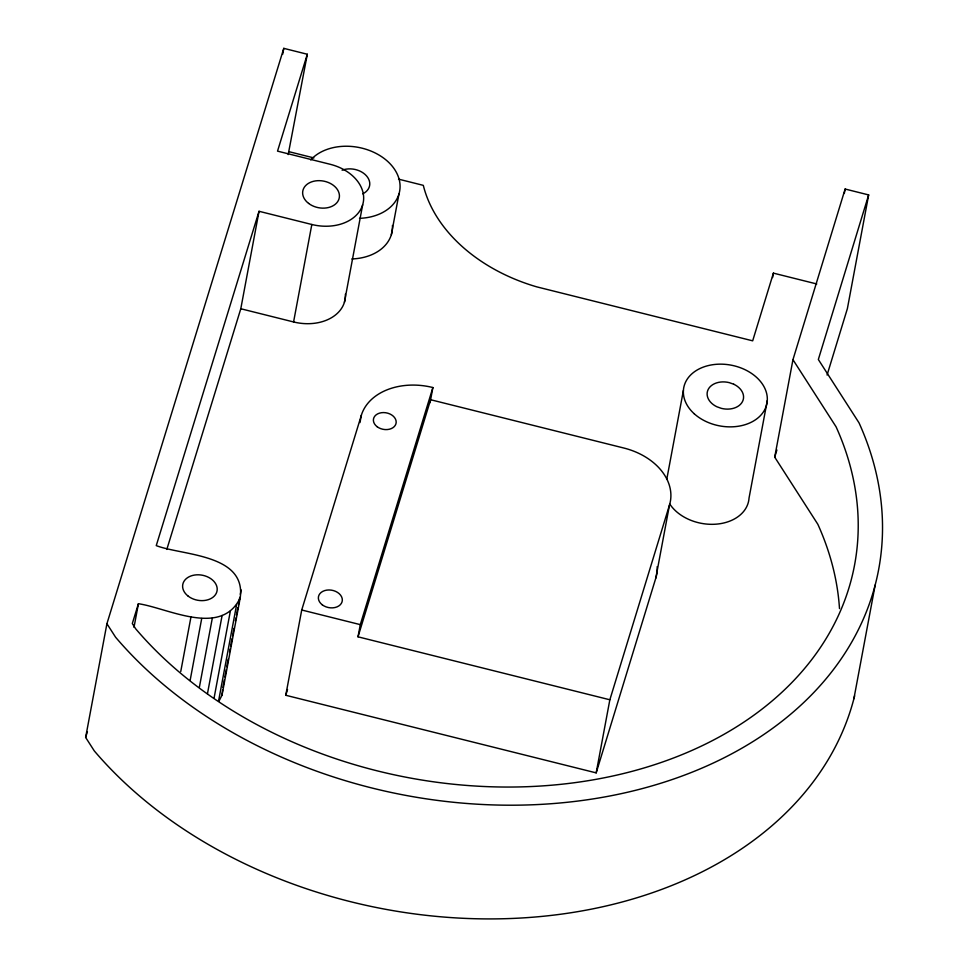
<?xml version="1.0" encoding="UTF-8"?>
<svg xmlns="http://www.w3.org/2000/svg" width="967" height="967" viewBox="0 0 967 967"><rect width="100%" height="100%" fill="white"/><g stroke="black" fill="none" stroke-linecap="round" stroke-linejoin="round"><path stroke-width="1.45" d="M218.917 701.256L221.987 695.261L222.615 690.003M221.987 695.261L240.227 597.799C246.283 553.801 181.856 555.517 156.255 545.618L259.035 211.29L311.821 224.489A42.971 31.379 10.6 0 0 362.661 204.811A42.971 31.379 10.6 0 0 330.243 164.305L277.529 151.13L307.313 54.249L283.79 48.35L106.914 623.727L85.64 737.434L94.307 750.924A423.256 309.053 10.6 0 0 528.913 917.502A423.256 309.053 10.6 0 0 854.623 695.865M133.99 627.353L138.414 603.722C167.545 607.905 221.225 637.628 240.227 597.799M282.678 54.261L283.79 48.35M166.82 549.413L240.795 308.751L259.035 211.29M180.756 671.509L190.982 616.861M190.112 680.502L201.716 618.481M288.19 154.563L307.313 54.249M199.347 687.404L212.341 617.998M207.458 693.726L222.108 615.459M214.058 698.15L230.364 611.023M218.578 700.978L236.552 604.991M222.93 687.368L224.308 679.982M224.864 677.033L226.242 669.648M226.798 666.698L228.176 659.313M229.566 651.927L230.11 648.978M230.666 646.029L232.044 638.643M232.6 635.682L233.978 628.296M235.368 620.923L235.912 617.961M236.468 615.012L237.846 607.627M238.402 604.677L239.792 597.292M240.336 594.342L241.17 589.906M240.795 308.751L293.581 321.951L311.821 224.489M344.421 302.272L362.661 204.811M596.18 772.875L609.851 699.782L358.008 636.818L430.605 399.722L623.884 448.035A60.462 44.156 10.6 0 1 669.49 505.016L655.807 578.109L596.18 772.875L285.761 695.273L301.728 609.996L361.356 415.242A60.462 44.156 10.6 0 1 432.89 387.537L430.061 402.647M391.345 234.703L398.948 194.089M359.978 422.591L361.356 415.242M358.008 636.818L360.292 624.634L432.89 387.537M666.819 479.04L683.403 390.426M772.585 277.553L773.407 273.129L816.777 283.972M767.278 400.58L749.038 498.041A42.33 30.908 10.6 0 1 716.039 524.174A42.33 30.908 10.6 0 1 669.78 504.049M839.501 608.606A398.755 291.164 10.6 0 0 817.84 524.283L774.712 457.149L792.952 359.688L845.134 189.036L868.656 194.923L847.382 308.63L827.075 375.039M844.312 193.46L845.134 189.036M853.897 698.742L875.171 585.035M285.761 695.273L287.525 689.507M609.851 699.782L669.49 505.016M773.407 273.129L752.677 340.831L536.758 286.861A159.773 116.656 10.6 0 1 423.304 185.35L398.501 179.137M774.712 457.149L776.9 449.981M868.656 194.923L818.336 359.494L859.022 422.845A423.256 309.053 10.6 0 1 651.698 785.978A423.256 309.053 10.6 0 1 115.581 637.217L106.914 623.727M85.64 737.434L87.405 731.656M138.414 603.722L132.31 623.546L135.67 628.792A398.755 291.164 10.6 0 0 640.746 768.934A398.755 291.164 10.6 0 0 836.08 426.822L792.952 359.688M289.073 151.71L313.876 157.923M301.728 609.996L360.292 624.634M345.388 294.125A42.971 31.379 10.6 0 1 293.581 321.951M657.173 566.662A60.462 44.156 10.6 0 1 655.807 578.109M392.433 225.48A48.676 35.549 10.6 0 1 351.891 258.951M342.113 170.216A18.143 13.248 10.6 0 1 366.529 175.909A18.143 13.248 10.6 0 1 362.746 193.835M310.721 159.93A48.676 35.549 10.6 0 1 391.961 165.865A48.676 35.549 10.6 0 1 359.494 218.337M733.76 384.225L729.275 382.642A18.373 13.417 10.6 0 0 708.207 389.411A18.373 13.417 10.6 0 0 716.922 406.781L721.406 408.376A18.373 13.417 10.6 0 0 742.475 401.595A18.373 13.417 10.6 0 0 733.76 384.225M308.606 203.408A18.554 13.55 10.6 0 0 339.006 198.888A18.554 13.55 10.6 0 0 315.496 180.902A18.554 13.55 10.6 0 0 308.606 203.408M188.214 596.18A17.442 12.74 10.6 0 0 216.801 591.937A17.442 12.74 10.6 0 0 194.693 575.027A17.442 12.74 10.6 0 0 188.214 596.18M694.27 413.803A42.33 30.908 10.6 0 0 765.344 408.412A42.33 30.908 10.6 0 0 716.414 364.305A42.33 30.908 10.6 0 0 694.27 413.803M322.229 604.786A12.088 8.836 10.6 0 0 342.052 601.849A12.088 8.836 10.6 0 0 326.725 590.124A12.088 8.836 10.6 0 0 322.229 604.786M377.082 426.677A11.507 8.401 10.6 0 0 395.926 423.872A11.507 8.401 10.6 0 0 381.349 412.728A11.507 8.401 10.6 0 0 377.082 426.677"/></g></svg>
